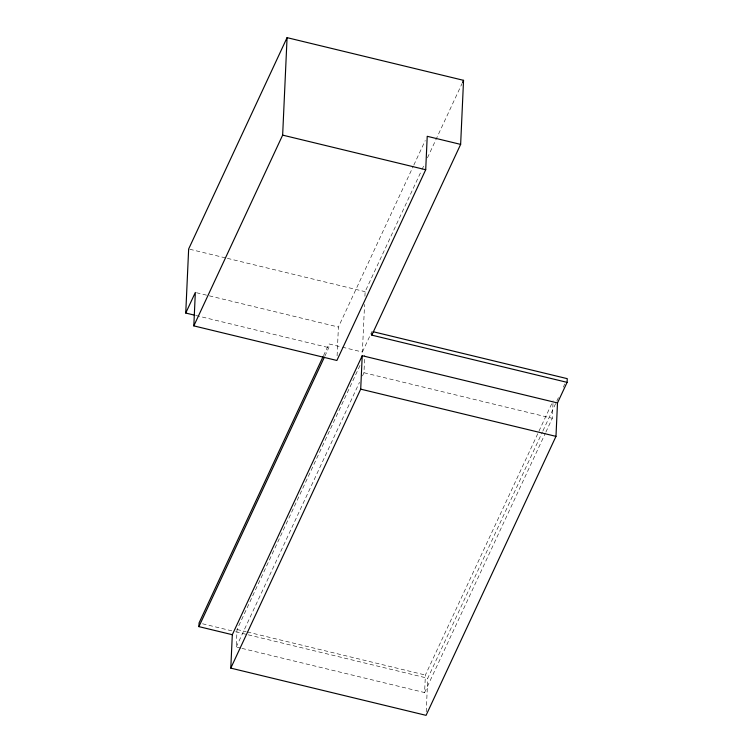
<?xml version="1.0" encoding="UTF-8"?>
<svg xmlns="http://www.w3.org/2000/svg" width="753" height="753" viewBox="0 0 753 753"><rect width="100%" height="100%" fill="white"/><g stroke="black" fill="none" stroke-linecap="round" stroke-linejoin="round"><path stroke-width="0.56" stroke-dasharray="3.77 2.82" d="M240.809 648.117L236.244 647.006L237.035 629.499L360.301 364.791M324.844 356.16L328.816 347.641L328.986 343.952L341.231 346.917M337.099 355.858L338.408 327.047L413.331 166.14M342.342 347.18L362.391 352.028L364.556 304.438M364.923 296.305L365.13 291.665L421.511 170.592M362.475 375.926L363.963 372.735L364.753 355.218M241.948 648.389L424.588 692.562L425.389 675.046L553.107 400.765M426.217 711.867L427.751 678.237L542.424 431.968M545.869 432.109L552.307 418.282L553.05 401.942M323.526 355.661L328.986 343.952M413.83 165.076L425.238 140.566M422 169.538L424.476 164.229M427.44 157.857L462.06 83.517M362.391 352.028L371.982 331.433M236.244 647.006L359.501 382.308M542.922 430.895L556.326 402.111M556.825 401.048L559.31 395.72M563.282 387.193L564.769 383.992M424.588 692.562L545.379 433.163M189.794 249.262L226.229 258.072M227.368 258.345L365.13 291.665M196.477 292.729L338.408 327.047M195.968 315.516L328.816 347.641M363.963 372.735L552.307 418.282M237.035 629.499L246.165 631.701M247.313 631.983L425.389 675.046M202.501 623.766L234.512 631.503M235.661 631.786L247.097 634.544M248.236 634.826L427.751 678.237"/><path stroke-width="1.13" d="M194.829 315.243L185.746 313.041L188.655 248.989L287.072 37.65L463.547 80.326L460.638 144.388L371.813 335.132L567.084 382.355L567.254 378.655L373.121 331.715M460.638 144.388L427.224 136.302L425.709 169.726L336.883 360.471L193.822 325.88L195.338 292.456L185.746 313.041M567.084 382.355L557.493 402.94L362.221 355.717L232.31 634.704L198.905 626.628L199.074 622.929L323.028 356.724M557.493 402.94L555.978 436.364L426.066 715.35L230.794 668.127L232.31 634.704M193.822 325.88L282.648 135.126L287.072 37.65M230.794 668.127L360.706 389.141L362.221 355.717M371.813 335.132L371.897 333.287M198.905 626.628L324.355 357.223M462.558 82.453L463.547 80.326M282.648 135.126L425.709 169.726M360.706 389.141L555.978 436.364"/></g></svg>
